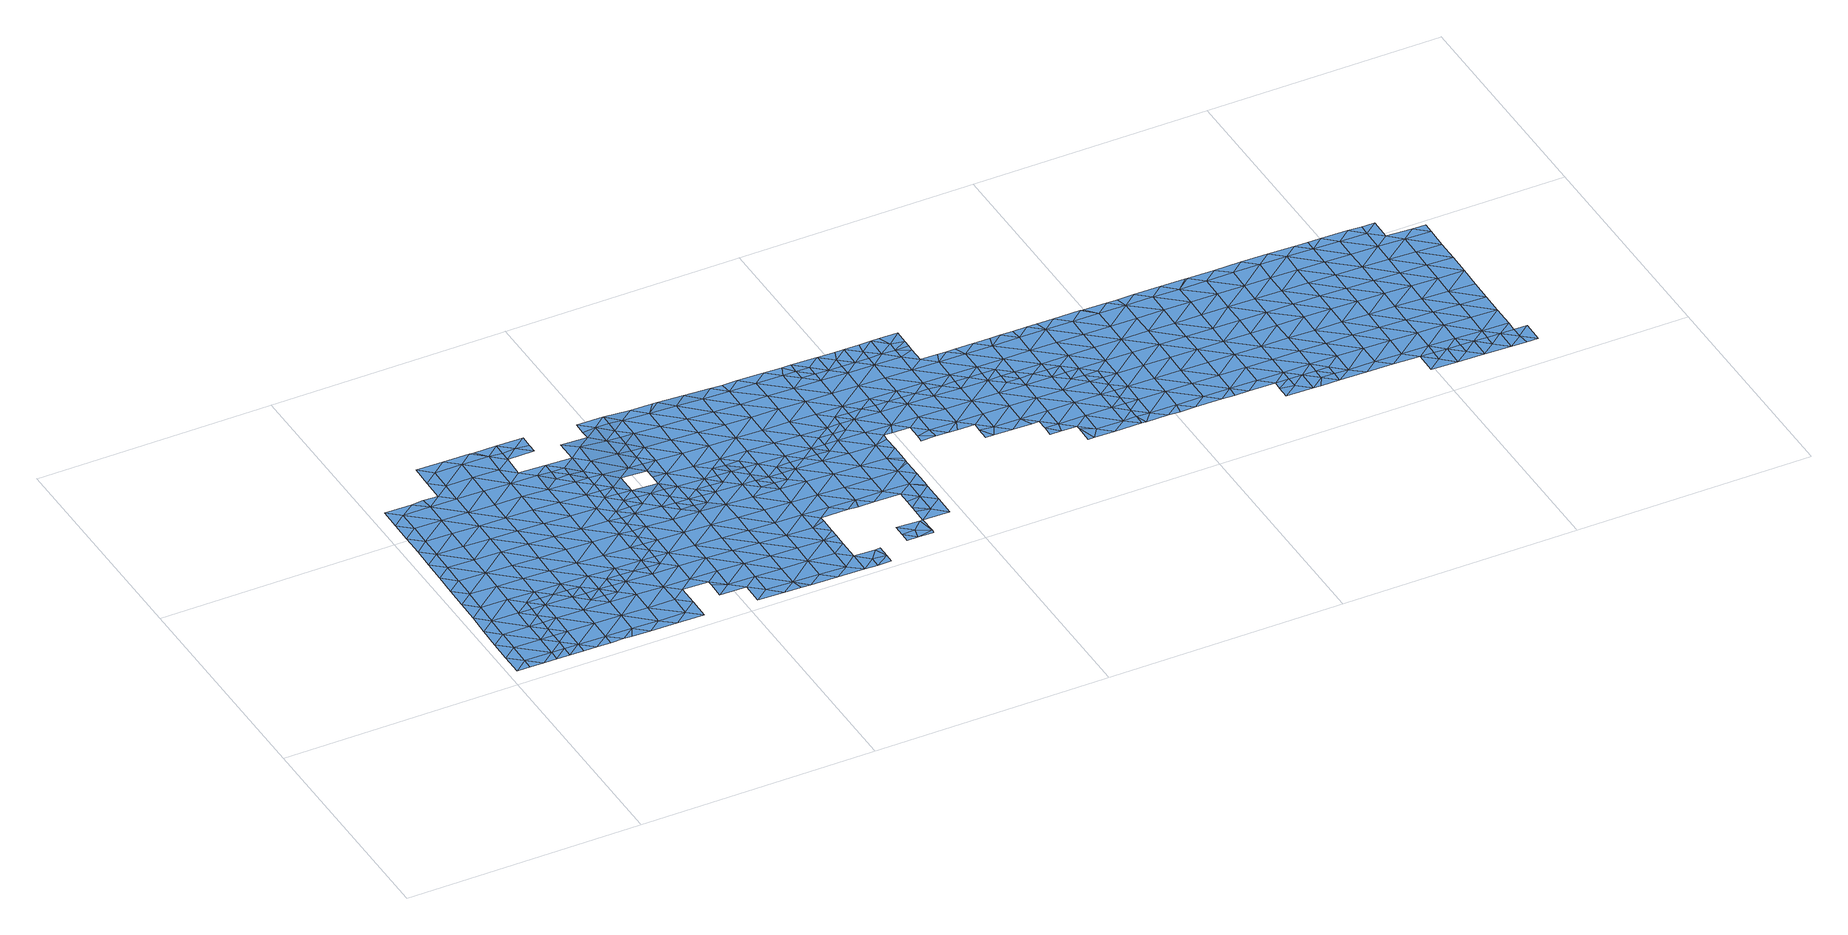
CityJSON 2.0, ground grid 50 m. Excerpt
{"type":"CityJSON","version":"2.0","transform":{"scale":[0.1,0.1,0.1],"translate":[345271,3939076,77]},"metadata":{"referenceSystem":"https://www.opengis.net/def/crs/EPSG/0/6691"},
"CityObjects":{
"waterbody1":{"type":"WaterBody","attributes":{"name":"5","class":"1140","function":"1","WaterBodyRiverFloodingRiskAttribute.description":"3","WaterBodyRiverFloodingRiskAttribute.rankOrg":"1","WaterBodyRiverFloodingRiskAttribute.adminType":"2","WaterBodyRiverFloodingRiskAttribute.scale":"L2"},"geometry":[{"type":"MultiSurface","lod":"1","boundaries":[[[0,1,2]],[[1,3,4]],[[4,2,1]],[[5,6,7]],[[5,3,1]],[[7,3,5]],[[0,8,1]],[[9,6,5]],[[10,6,9]],[[11,10,9]],[[1,12,5]],[[13,11,9]],[[14,11,13]],[[15,14,13]],[[16,12,1]],[[1,8,16]],[[17,15,13]],[[8,18,16]],[[9,5,12]],[[19,13,9]],[[18,20,16]],[[17,13,21]],[[9,12,19]],[[19,22,13]],[[20,23,16]],[[13,22,21]],[[16,24,12]],[[12,24,19]],[[23,20,25]],[[26,21,22]],[[19,27,22]],[[16,23,24]],[[28,26,22]],[[25,29,23]],[[30,28,22]],[[19,31,27]],[[22,27,30]],[[19,24,31]],[[29,32,23]],[[33,27,31]],[[24,23,32]],[[33,31,34]],[[29,35,32]],[[24,32,36]],[[31,24,37]],[[37,24,36]],[[31,37,34]],[[38,39,40]],[[38,34,39]],[[34,37,39]],[[36,32,41]],[[32,35,41]],[[42,40,39]],[[35,43,41]],[[36,41,44]],[[37,36,45]],[[46,42,39]],[[45,36,44]],[[39,37,45]],[[47,46,39]],[[43,48,41]],[[41,48,44]],[[47,39,45]],[[49,45,44]],[[44,48,49]],[[50,46,47]],[[51,45,49]],[[47,52,50]],[[51,53,45]],[[53,52,47]],[[47,45,53]],[[49,54,51]],[[53,55,52]],[[56,55,57]],[[56,52,55]],[[58,59,60]],[[54,61,51]],[[62,53,51]],[[55,63,57]],[[59,58,54]],[[64,63,65]],[[64,57,63]],[[61,62,51]],[[62,55,53]],[[58,61,54]],[[66,65,67]],[[58,60,68]],[[65,63,67]],[[69,66,67]],[[62,70,55]],[[71,72,73]],[[55,74,63]],[[73,69,71]],[[75,68,76]],[[69,67,71]],[[77,61,58]],[[63,74,67]],[[78,72,71]],[[79,77,58]],[[77,62,61]],[[58,68,79]],[[55,70,74]],[[76,80,75]],[[81,78,71]],[[68,75,79]],[[71,67,82]],[[62,83,70]],[[77,83,62]],[[67,74,82]],[[82,84,71]],[[85,79,75]],[[80,85,75]],[[83,86,70]],[[81,71,84]],[[70,87,74]],[[86,87,70]],[[88,85,80]],[[89,90,91]],[[92,84,82]],[[90,81,84]],[[89,81,90]],[[77,79,93]],[[94,83,77]],[[79,85,93]],[[93,94,77]],[[95,92,82]],[[82,74,95]],[[96,85,88]],[[97,86,83]],[[98,99,84]],[[84,99,90]],[[100,91,90]],[[84,92,98]],[[74,87,95]],[[94,97,83]],[[99,101,90]],[[101,100,90]],[[86,102,87]],[[103,85,96]],[[97,102,86]],[[104,92,95]],[[93,85,105]],[[87,106,95]],[[107,104,95]],[[108,103,96]],[[94,93,105]],[[85,103,105]],[[94,109,97]],[[110,87,102]],[[105,109,94]],[[95,106,107]],[[97,111,102]],[[87,110,106]],[[109,111,97]],[[108,112,103]],[[111,113,102]],[[114,115,116]],[[114,107,115]],[[105,103,112]],[[107,106,115]],[[110,102,113]],[[117,106,110]],[[118,116,115]],[[119,112,108]],[[120,121,105]],[[109,121,111]],[[122,115,106]],[[105,112,120]],[[109,105,121]],[[110,113,117]],[[123,113,111]],[[118,115,124]],[[121,125,111]],[[122,124,115]],[[106,117,126]],[[127,112,119]],[[122,106,126]],[[120,112,127]],[[128,121,120]],[[113,129,117]],[[127,128,120]],[[111,125,123]],[[122,130,124]],[[128,131,121]],[[132,125,121]],[[127,119,133]],[[134,124,130]],[[119,135,133]],[[126,136,122]],[[137,134,130]],[[126,117,129]],[[113,123,129]],[[133,138,127]],[[121,131,132]],[[139,123,125]],[[140,137,130]],[[136,141,122]],[[142,133,135]],[[143,130,122]],[[144,139,125]],[[141,143,122]],[[144,125,132]],[[126,145,136]],[[146,142,135]],[[145,126,129]],[[142,138,133]],[[147,140,130]],[[147,130,143]],[[148,136,145]],[[138,142,149]],[[140,147,150]],[[123,139,151]],[[129,123,152]],[[148,145,153]],[[123,151,152]],[[139,154,151]],[[145,129,155]],[[145,155,153]],[[129,152,155]],[[156,151,154]],[[157,153,158]],[[153,155,158]],[[159,157,158]],[[152,151,156]],[[156,160,152]],[[152,161,155]],[[162,159,158]],[[156,154,163]],[[161,158,155]],[[158,164,162]],[[156,163,165]],[[152,160,161]],[[166,160,156]],[[158,167,164]],[[166,156,165]],[[158,161,167]],[[160,168,161]],[[169,164,167]],[[168,160,166]],[[161,170,167]],[[165,171,166]],[[168,170,161]],[[172,169,167]],[[173,174,175]],[[170,176,167]],[[177,173,175]],[[167,176,172]],[[174,178,175]],[[179,180,171]],[[181,166,171]],[[166,182,168]],[[179,177,180]],[[177,175,180]],[[182,170,168]],[[181,171,180]],[[178,183,175]],[[184,172,185]],[[175,183,180]],[[182,166,181]],[[172,176,185]],[[186,184,187]],[[187,184,185]],[[182,188,170]],[[189,181,180]],[[180,183,189]],[[176,190,185]],[[176,170,190]],[[191,187,185]],[[192,181,189]],[[181,193,182]],[[170,188,190]],[[181,192,193]],[[190,194,185]],[[193,195,182]],[[182,196,188]],[[191,185,194]],[[182,195,196]],[[188,197,190]],[[198,188,196]],[[197,188,198]],[[199,200,201]],[[200,191,194]],[[199,191,200]],[[190,197,202]],[[194,190,203]],[[190,202,203]],[[204,201,200]],[[194,205,200]],[[200,206,204]],[[194,203,205]],[[207,205,203]],[[208,206,200]],[[205,208,200]],[[205,207,209]],[[210,206,208]],[[211,212,213]],[[214,208,205]],[[215,205,209]],[[209,212,216]],[[212,211,216]],[[210,208,217]],[[215,209,216]],[[218,216,211]],[[208,214,217]],[[205,215,214]],[[219,215,216]],[[220,217,214]],[[216,218,219]],[[215,221,214]],[[219,221,215]],[[218,222,219]],[[220,214,223]],[[214,224,223]],[[219,222,225]],[[214,221,224]],[[226,227,228]],[[229,221,219]],[[230,219,225]],[[231,223,224]],[[225,226,232]],[[226,228,232]],[[232,230,225]],[[221,229,224]],[[233,232,228]],[[224,234,231]],[[229,219,230]],[[229,235,224]],[[236,232,233]],[[234,224,235]],[[232,237,230]],[[236,237,232]],[[238,236,233]],[[239,234,235]],[[229,230,237]],[[235,240,239]],[[241,236,238]],[[242,240,235]],[[229,237,243]],[[235,229,242]],[[244,245,246]],[[229,243,242]],[[247,236,241]],[[236,248,237]],[[249,245,244]],[[241,245,249]],[[249,247,241]],[[237,248,243]],[[250,249,244]],[[251,240,242]],[[236,247,248]],[[242,243,252]],[[248,253,243]],[[254,255,256]],[[257,251,242]],[[258,257,242]],[[258,242,252]],[[254,259,255]],[[252,243,253]],[[249,260,247]],[[255,259,250]],[[261,260,249]],[[249,250,261]],[[247,260,248]],[[262,252,253]],[[254,263,259]],[[250,259,261]],[[248,264,253]],[[265,262,253]],[[263,266,259]],[[259,266,261]],[[267,265,253]],[[248,260,264]],[[261,268,260]],[[267,253,264]],[[269,266,263]],[[268,261,266]],[[268,270,260]],[[271,265,267]],[[264,260,270]],[[267,264,272]],[[267,273,271]],[[266,274,268]],[[275,266,269]],[[276,273,267]],[[267,272,276]],[[274,266,275]],[[272,264,277]],[[264,270,277]],[[274,278,268]],[[279,270,268]],[[278,279,268]],[[280,272,277]],[[279,281,270]],[[281,282,270]],[[270,282,277]],[[283,280,277]],[[283,277,282]],[[280,283,284]]]}]},
"waterbody2":{"type":"WaterBody","attributes":{"name":"5","class":"1140","function":"1","WaterBodyRiverFloodingRiskAttribute.description":"3","WaterBodyRiverFloodingRiskAttribute.rankOrg":"2","WaterBodyRiverFloodingRiskAttribute.adminType":"2","WaterBodyRiverFloodingRiskAttribute.scale":"L2"},"geometry":[{"type":"MultiSurface","lod":"1","boundaries":[[[285,286,287]],[[288,289,290]],[[291,286,285]],[[3,291,292]],[[293,294,292]],[[295,294,293]],[[296,297,298]],[[296,298,299]],[[300,301,298]],[[301,302,298]],[[303,304,305]],[[306,307,308]],[[306,308,309]],[[310,311,309]],[[312,313,314]],[[315,314,316]],[[317,318,319]],[[73,72,319]],[[72,320,321]],[[89,320,81]],[[78,81,320]],[[318,65,66]],[[64,65,322]],[[57,64,322]],[[322,65,318]],[[323,322,318]],[[324,322,323]],[[324,57,322]],[[56,57,324]],[[50,324,46]],[[325,34,38]],[[326,28,327]],[[30,27,325]],[[294,328,292]],[[2,4,328]],[[328,4,292]],[[4,3,292]],[[7,291,3]],[[329,286,11]],[[286,329,287]],[[329,330,287]],[[331,15,17]],[[330,332,333]],[[333,332,334]],[[335,336,334]],[[337,335,334]],[[334,338,337]],[[332,338,334]],[[339,338,332]],[[326,340,339]],[[26,28,326]],[[21,26,326]],[[17,21,331]],[[331,21,326]],[[331,326,339]],[[332,331,339]],[[331,332,330]],[[331,330,15]],[[15,330,329]],[[14,15,329]],[[14,329,11]],[[10,11,286]],[[10,286,6]],[[6,286,291]],[[7,6,291]],[[27,33,325]],[[33,34,325]],[[325,28,30]],[[28,325,327]],[[325,40,327]],[[38,40,325]],[[40,42,341]],[[324,341,46]],[[42,46,341]],[[50,52,324]],[[52,56,324]],[[66,69,318]],[[319,318,69]],[[319,69,73]],[[72,78,320]],[[89,91,320]],[[91,342,320]],[[342,321,320]],[[314,321,312]],[[315,321,314]],[[321,315,72]],[[343,344,345]],[[343,346,344]],[[347,346,343]],[[348,346,347]],[[348,349,346]],[[348,350,349]],[[351,350,348]],[[351,352,353]],[[353,352,354]],[[354,352,355]],[[356,355,352]],[[356,357,355]],[[356,307,357]],[[356,358,307]],[[356,359,358]],[[359,356,347]],[[360,359,347]],[[361,359,360]],[[362,359,361]],[[359,362,363]],[[364,363,362]],[[365,363,364]],[[365,366,363]],[[366,365,317]],[[317,365,367]],[[367,365,368]],[[369,367,368]],[[369,323,367]],[[369,341,323]],[[369,327,341]],[[327,369,340]],[[340,369,370]],[[340,370,371]],[[372,371,370]],[[372,338,371]],[[372,373,338]],[[373,372,362]],[[338,373,374]],[[374,373,375]],[[373,361,375]],[[374,375,376]],[[375,345,376]],[[374,376,377]],[[378,333,336]],[[378,287,333]],[[379,287,378]],[[379,285,287]],[[290,285,379]],[[289,285,290]],[[289,291,285]],[[291,289,292]],[[292,289,293]],[[293,289,288]],[[380,293,288]],[[293,380,295]],[[72,315,319]],[[319,315,317]],[[315,381,317]],[[315,316,381]],[[382,381,316]],[[382,366,381]],[[366,382,358]],[[308,358,382]],[[316,308,382]],[[309,308,316]],[[314,309,316]],[[310,309,314]],[[313,310,314]],[[383,310,313]],[[384,311,310]],[[385,303,305]],[[299,298,386]],[[302,386,298]],[[302,304,386]],[[302,306,304]],[[302,387,306]],[[302,301,387]],[[388,387,301]],[[383,384,310]],[[355,387,388]],[[389,388,301]],[[390,388,389]],[[390,354,388]],[[391,390,389]],[[392,389,301]],[[392,301,300]],[[387,357,306]],[[304,306,305]],[[309,305,306]],[[393,384,383]],[[311,305,309]],[[385,305,311]],[[297,300,298]],[[392,391,389]],[[375,343,345]],[[344,346,349]],[[360,347,343]],[[347,352,348]],[[352,351,348]],[[388,354,355]],[[356,352,347]],[[355,357,387]],[[357,307,306]],[[307,358,308]],[[359,363,358]],[[343,375,360]],[[375,361,360]],[[362,361,373]],[[372,364,362]],[[365,364,368]],[[366,358,363]],[[317,381,366]],[[318,317,367]],[[370,369,368]],[[323,318,367]],[[341,324,323]],[[40,341,327]],[[340,326,327]],[[340,371,339]],[[368,364,370]],[[372,370,364]],[[339,371,338]],[[337,338,374]],[[374,377,337]],[[377,335,337]],[[336,333,334]],[[287,330,333]]]}]},
"waterbody3":{"type":"WaterBody","attributes":{"name":"5","class":"1140","function":"1","WaterBodyRiverFloodingRiskAttribute.description":"3","WaterBodyRiverFloodingRiskAttribute.rankOrg":"1","WaterBodyRiverFloodingRiskAttribute.adminType":"2","WaterBodyRiverFloodingRiskAttribute.scale":"L2"},"geometry":[{"type":"MultiSurface","lod":"1","boundaries":[[[394,395,396]],[[296,396,395]],[[299,396,296]],[[394,396,397]],[[397,396,386]],[[396,299,386]]]}]},
"waterbody4":{"type":"WaterBody","attributes":{"name":"5","class":"1140","function":"1","WaterBodyRiverFloodingRiskAttribute.description":"3","WaterBodyRiverFloodingRiskAttribute.rankOrg":"1","WaterBodyRiverFloodingRiskAttribute.adminType":"2","WaterBodyRiverFloodingRiskAttribute.scale":"L2"},"geometry":[{"type":"MultiSurface","lod":"1","boundaries":[[[398,399,400]],[[399,401,400]],[[402,403,404]],[[303,385,405]],[[406,407,408]],[[384,385,311]],[[407,409,408]],[[405,385,384]],[[410,408,409]],[[383,313,411]],[[410,412,408]],[[413,412,414]],[[415,413,414]],[[303,405,415]],[[415,405,393]],[[416,415,393]],[[416,393,411]],[[411,393,383]],[[417,418,419]],[[417,419,402]],[[402,419,416]],[[416,419,413]],[[419,400,413]],[[419,398,400]],[[418,398,419]],[[420,417,402]],[[402,416,411]],[[416,413,415]],[[413,400,412]],[[400,401,408]],[[408,401,406]],[[412,400,408]],[[384,393,405]],[[342,91,421]],[[420,402,404]],[[91,403,421]],[[321,342,421]],[[312,321,421]],[[421,313,312]],[[411,313,421]],[[403,411,421]],[[403,402,411]]]}]},
"waterbody5":{"type":"WaterBody","attributes":{"name":"5","class":"1140","function":"1","WaterBodyRiverFloodingRiskAttribute.description":"3","WaterBodyRiverFloodingRiskAttribute.rankOrg":"2","WaterBodyRiverFloodingRiskAttribute.adminType":"2","WaterBodyRiverFloodingRiskAttribute.scale":"L2"},"geometry":[{"type":"MultiSurface","lod":"1","boundaries":[[[104,98,92]],[[98,422,99]],[[98,104,422]],[[99,423,101]],[[422,423,99]],[[423,100,101]],[[104,107,422]],[[100,424,425]],[[424,404,425]],[[114,116,422]],[[422,116,423]],[[100,423,424]],[[422,107,114]],[[424,426,404]],[[426,417,420]],[[420,404,426]],[[116,427,423]],[[426,428,417]],[[418,428,398]],[[418,417,428]],[[424,423,427]],[[429,426,424]],[[428,430,398]],[[399,430,401]],[[399,398,430]],[[116,118,427]],[[431,429,424]],[[429,428,426]],[[432,406,401]],[[431,424,427]],[[406,432,407]],[[118,124,427]],[[401,430,432]],[[428,433,430]],[[137,431,427]],[[134,137,427]],[[427,124,134]],[[434,407,432]],[[433,428,429]],[[430,435,432]],[[436,429,431]],[[435,430,433]],[[437,431,137]],[[437,436,431]],[[436,433,429]],[[432,438,434]],[[438,432,435]],[[437,137,140]],[[439,435,433]],[[148,141,136]],[[140,150,437]],[[440,438,435]],[[441,143,141]],[[439,433,436]],[[434,438,442]],[[141,148,441]],[[440,435,439]],[[437,443,436]],[[444,143,441]],[[147,143,444]],[[442,438,445]],[[150,147,444]],[[148,153,441]],[[446,443,437]],[[443,439,436]],[[437,150,446]],[[445,438,447]],[[438,440,447]],[[157,159,441]],[[150,444,446]],[[441,153,157]],[[448,440,439]],[[444,441,159]],[[443,448,439]],[[449,446,444]],[[450,447,440]],[[451,445,447]],[[452,443,446]],[[444,159,449]],[[440,448,450]],[[449,159,162]],[[452,446,449]],[[452,453,443]],[[451,447,454]],[[443,455,448]],[[447,450,454]],[[162,164,449]],[[453,455,443]],[[448,455,450]],[[164,456,449]],[[457,451,454]],[[450,458,454]],[[455,458,450]],[[452,449,456]],[[452,459,453]],[[456,459,452]],[[164,169,456]],[[454,460,457]],[[459,461,453]],[[453,462,455]],[[454,458,460]],[[169,172,456]],[[460,463,457]],[[455,462,458]],[[184,186,456]],[[184,456,172]],[[459,456,186]],[[453,461,462]],[[458,464,460]],[[463,460,465]],[[459,466,461]],[[458,462,464]],[[459,186,466]],[[465,460,467]],[[460,464,467]],[[466,186,187]],[[462,468,464]],[[461,466,469]],[[462,461,468]],[[187,199,466]],[[470,465,467]],[[461,469,468]],[[201,469,466]],[[199,187,191]],[[199,201,466]],[[467,464,471]],[[464,468,471]],[[467,472,470]],[[472,467,471]],[[473,469,201]],[[468,469,473]],[[201,204,473]],[[471,468,474]],[[470,472,475]],[[474,468,473]],[[472,471,476]],[[477,475,472]],[[204,206,473]],[[472,476,477]],[[478,471,474]],[[476,471,478]],[[475,477,479]],[[206,480,473]],[[473,481,474]],[[482,476,478]],[[210,480,206]],[[483,482,478]],[[473,480,481]],[[478,474,484]],[[210,217,480]],[[484,474,481]],[[483,478,484]],[[480,485,481]],[[486,483,484]],[[480,217,485]],[[485,487,481]],[[217,220,485]],[[486,484,488]],[[489,488,484]],[[484,481,489]],[[220,223,485]],[[489,481,487]],[[490,488,489]],[[487,485,491]],[[492,489,487]],[[485,223,491]],[[489,493,490]],[[223,231,491]],[[492,487,491]],[[231,234,491]],[[489,494,493]],[[494,489,492]],[[234,495,491]],[[491,495,492]],[[496,493,494]],[[492,497,494]],[[494,498,496]],[[495,234,239]],[[492,499,497]],[[498,494,497]],[[492,495,499]],[[500,496,498]],[[239,240,495]],[[497,499,501]],[[240,502,495]],[[495,502,499]],[[501,499,503]],[[251,502,240]],[[503,499,504]],[[499,502,504]],[[251,257,502]],[[505,503,504]],[[502,506,504]],[[258,252,262]],[[507,257,258]],[[508,505,504]],[[506,502,257]],[[258,262,507]],[[506,257,507]],[[262,265,507]],[[504,509,508]],[[509,504,506]],[[510,507,265]],[[508,509,511]],[[506,507,510]],[[512,509,506]],[[271,510,265]],[[512,506,510]],[[511,509,513]],[[271,273,510]],[[509,514,513]],[[515,275,269]],[[509,512,514]],[[516,512,510]],[[275,517,274]],[[276,518,273]],[[519,513,514]],[[276,272,518]],[[275,515,517]],[[272,280,518]],[[520,517,515]],[[517,521,274]],[[510,273,516]],[[521,279,278]],[[522,514,512]],[[278,274,521]],[[273,518,516]],[[280,284,518]],[[523,522,512]],[[521,524,279]],[[519,514,525]],[[523,512,516]],[[281,524,282]],[[281,279,524]],[[526,516,518]],[[527,521,517]],[[514,522,525]],[[528,282,524]],[[283,282,528]],[[284,283,528]],[[527,524,521]],[[517,520,529]],[[530,523,516]],[[518,284,526]],[[531,529,520]],[[532,525,522]],[[526,530,516]],[[527,517,529]],[[284,528,526]],[[523,533,522]],[[527,534,524]],[[530,533,523]],[[529,531,535]],[[532,522,536]],[[528,524,537]],[[533,538,522]],[[539,527,529]],[[535,539,529]],[[522,538,536]],[[524,534,537]],[[526,528,540]],[[526,541,530]],[[542,534,527]],[[528,537,540]],[[530,541,533]],[[539,542,527]],[[543,539,535]],[[526,540,541]],[[533,544,538]],[[542,545,534]],[[541,544,533]],[[536,538,546]],[[547,540,537]],[[537,534,548]],[[544,549,538]],[[548,534,545]],[[546,538,549]],[[542,539,550]],[[551,545,542]],[[539,543,550]],[[547,537,548]],[[546,549,552]],[[541,540,547]],[[547,553,541]],[[541,554,544]],[[543,555,550]],[[551,542,550]],[[556,552,549]],[[544,557,549]],[[555,558,550]],[[559,560,545]],[[554,557,544]],[[541,553,554]],[[545,551,559]],[[548,545,560]],[[547,548,560]],[[549,557,556]],[[547,561,553]],[[550,562,551]],[[560,561,547]],[[550,558,563]],[[551,564,559]],[[556,557,565]],[[553,566,554]],[[567,563,558]],[[564,560,559]],[[550,563,562]],[[554,566,557]],[[553,561,568]],[[569,561,560]],[[551,562,564]],[[565,557,570]],[[553,568,566]],[[566,571,557]],[[563,572,562]],[[557,571,570]],[[560,564,569]],[[563,567,572]],[[568,561,573]],[[562,574,564]],[[573,561,569]],[[573,575,568]],[[568,576,566]],[[571,577,570]],[[567,578,572]],[[579,569,564]],[[566,576,571]],[[562,572,574]],[[578,580,572]],[[568,575,576]],[[564,574,579]],[[572,581,574]],[[571,582,577]],[[583,569,579]],[[581,572,580]],[[573,569,584]],[[573,585,575]],[[571,576,582]],[[584,569,583]],[[574,586,579]],[[582,587,577]],[[580,588,581]],[[573,584,585]],[[576,589,582]],[[574,581,586]],[[586,590,579]],[[579,591,583]],[[576,575,589]],[[588,592,581]],[[589,575,585]],[[593,584,583]],[[587,582,594]],[[591,579,590]],[[593,585,584]],[[582,595,594]],[[596,581,592]],[[597,598,599]],[[582,589,595]],[[600,599,598]],[[592,597,599]],[[586,581,596]],[[583,591,593]],[[601,589,585]],[[596,602,586]],[[596,592,599]],[[590,586,602]],[[603,594,595]],[[604,585,593]],[[602,605,590]],[[590,606,591]],[[595,589,601]],[[591,606,593]],[[585,604,601]],[[599,607,596]],[[608,603,595]],[[599,600,609]],[[590,605,606]],[[595,601,608]],[[602,596,607]],[[604,593,610]],[[599,609,607]],[[602,611,605]],[[600,612,609]],[[593,606,610]],[[608,613,603]],[[614,606,605]],[[615,604,610]],[[602,607,611]],[[611,616,605]],[[601,604,617]],[[601,618,608]],[[617,604,615]],[[619,620,609]],[[620,611,607]],[[609,612,619]],[[614,605,616]],[[610,606,614]],[[621,615,610]],[[608,618,613]],[[607,609,620]],[[601,617,618]],[[614,621,610]],[[622,619,612]],[[611,623,616]],[[624,617,615]],[[625,613,618]],[[626,615,621]],[[611,620,623]],[[616,627,614]],[[627,621,614]],[[624,615,626]],[[628,619,622]],[[616,623,629]],[[630,625,618]],[[618,617,630]],[[630,617,624]],[[620,631,623]],[[616,629,627]],[[620,619,631]],[[627,632,621]],[[622,633,628]],[[626,621,632]],[[619,628,631]],[[631,634,623]],[[632,635,626]],[[633,636,628]],[[629,623,634]],[[624,626,635]],[[625,630,637]],[[638,631,628]],[[630,624,639]],[[639,624,635]],[[629,634,640]],[[627,629,641]],[[628,636,642]],[[632,627,641]],[[643,635,632]],[[631,638,634]],[[629,640,641]],[[644,630,639]],[[637,630,644]],[[642,636,645]],[[638,628,642]],[[646,639,635]],[[634,647,640]],[[643,632,641]],[[638,647,634]],[[648,637,644]],[[645,649,642]],[[650,644,639]],[[651,641,640]],[[646,635,643]],[[647,652,640]],[[648,644,653]],[[650,639,646]],[[650,654,644]],[[638,642,655]],[[642,649,655]],[[643,641,651]],[[656,646,643]],[[657,655,649]],[[640,652,651]],[[653,644,654]],[[647,638,658]],[[647,659,652]],[[660,650,646]],[[638,655,658]],[[643,651,656]],[[656,661,646]],[[657,662,655]],[[661,660,646]],[[660,654,650]],[[647,658,659]],[[659,663,652]],[[652,664,651]],[[653,654,665]],[[663,664,652]],[[655,666,658]],[[667,665,654]],[[660,667,654]],[[655,662,668]],[[656,651,664]],[[658,666,659]],[[656,669,661]],[[662,670,668]],[[671,663,659]],[[655,668,666]],[[656,664,669]],[[669,672,661]],[[661,673,660]],[[674,665,667]],[[675,667,660]],[[672,673,661]],[[671,659,666]],[[673,675,660]],[[676,674,667]],[[677,663,671]],[[664,678,669]],[[676,667,675]],[[664,663,678]],[[678,663,677]],[[679,672,669]],[[680,675,673]],[[679,669,678]],[[672,681,673]],[[682,680,673]],[[672,679,681]],[[681,682,673]],[[683,680,682]]]}]},
"waterbody6":{"type":"WaterBody","attributes":{"name":"5","class":"1140","function":"1","WaterBodyRiverFloodingRiskAttribute.description":"3","WaterBodyRiverFloodingRiskAttribute.rankOrg":"1","WaterBodyRiverFloodingRiskAttribute.adminType":"2","WaterBodyRiverFloodingRiskAttribute.scale":"L2"},"geometry":[{"type":"MultiSurface","lod":"1","boundaries":[[[684,685,686]],[[687,688,174]],[[689,688,687]],[[686,688,689]],[[688,686,690]],[[689,684,686]],[[691,684,689]],[[689,687,691]]]}]},
"waterbody7":{"type":"WaterBody","attributes":{"name":"5","class":"1140","function":"1","WaterBodyRiverFloodingRiskAttribute.description":"3","WaterBodyRiverFloodingRiskAttribute.rankOrg":"3","WaterBodyRiverFloodingRiskAttribute.adminType":"2","WaterBodyRiverFloodingRiskAttribute.scale":"L2"},"geometry":[{"type":"MultiSurface","lod":"1","boundaries":[[[493,496,692]],[[482,483,693]],[[692,694,695]],[[696,694,692]],[[479,477,693]],[[697,488,698]],[[490,698,488]],[[490,493,698]],[[500,696,496]],[[693,477,482]],[[692,699,493]],[[493,699,698]],[[700,698,699]],[[700,697,698]],[[477,476,482]],[[496,696,692]],[[695,699,692]],[[701,693,483]],[[479,693,701]],[[702,701,703]],[[703,697,702]],[[488,697,703]],[[703,483,486]],[[486,488,703]],[[703,701,483]]]}]},
"waterbody8":{"type":"WaterBody","attributes":{"name":"5","class":"1140","function":"1","WaterBodyRiverFloodingRiskAttribute.description":"3","WaterBodyRiverFloodingRiskAttribute.rankOrg":"1","WaterBodyRiverFloodingRiskAttribute.adminType":"2","WaterBodyRiverFloodingRiskAttribute.scale":"L2"},"geometry":[{"type":"MultiSurface","lod":"1","boundaries":[[[578,704,705]],[[706,705,704]],[[707,705,706]],[[580,705,707]],[[707,708,580]],[[708,707,709]],[[704,578,567]],[[597,708,598]],[[592,588,597]],[[588,708,597]],[[580,578,705]],[[588,580,708]],[[598,708,709]]]}]},
"waterbody9":{"type":"WaterBody","attributes":{"name":"5","class":"1140","function":"1","WaterBodyRiverFloodingRiskAttribute.description":"3","WaterBodyRiverFloodingRiskAttribute.rankOrg":"1","WaterBodyRiverFloodingRiskAttribute.adminType":"2","WaterBodyRiverFloodingRiskAttribute.scale":"L2"},"geometry":[{"type":"MultiSurface","lod":"1","boundaries":[[[645,636,710]],[[711,712,713]],[[636,714,715]],[[633,714,636]],[[645,710,649]],[[649,710,716]],[[662,717,718]],[[714,719,715]],[[714,622,719]],[[633,622,714]],[[657,717,662]],[[636,715,710]],[[715,716,710]],[[717,716,718]],[[717,649,716]],[[657,649,717]],[[670,662,712]],[[718,712,662]],[[712,718,720]],[[670,712,711]],[[713,712,720]]]}]}
},
"vertices":[
[149,14,29],[149,37,29],[121,15,29],[122,61,29],[121,38,29],[150,83,29],[122,107,29],[122,84,29],[177,14,29],[151,130,29],[123,130,29],[123,153,30],[207,82,29],[152,176,30],[124,176,30],[124,199,30],[206,36,29],[152,199,30],[206,13,29],[208,129,29],[234,13,29],[181,198,30],[209,175,29],[263,35,29],[264,81,29],[250,12,29],[209,198,29],[236,151,29],[237,197,29],[291,12,28],[237,174,29],[264,128,29],[319,34,28],[265,151,29],[293,150,28],[347,11,28],[320,80,28],[321,127,28],[293,173,28],[322,173,28],[294,196,28],[376,33,28],[322,196,28],[404,10,28],[377,79,28],[378,126,27],[351,195,28],[378,172,27],[405,56,28],[406,102,27],[379,195,27],[434,125,27],[407,194,27],[435,171,27],[462,101,26],[436,217,27],[408,218,27],[408,241,27],[490,77,26],[462,90,26],[461,55,26],[491,124,26],[492,170,26],[437,263,27],[408,264,27],[409,287,27],[409,310,27],[437,310,27],[518,54,25],[410,333,27],[492,216,26],[438,356,27],[410,379,27],[410,356,27],[493,262,25],[546,30,25],[517,8,25],[548,123,25],[439,379,27],[547,76,25],[574,7,24],[467,378,26],[494,309,25],[548,169,25],[495,355,25],[603,29,24],[549,215,24],[550,261,24],[609,6,24],[467,401,26],[496,401,25],[468,425,26],[523,331,24],[603,76,24],[604,122,24],[551,308,24],[630,6,23],[605,168,24],[523,354,24],[524,377,24],[524,424,23],[524,401,24],[606,214,23],[659,28,23],[551,331,23],[660,75,23],[607,307,22],[579,330,22],[687,5,23],[661,121,23],[607,260,22],[662,167,22],[716,27,22],[662,213,22],[580,353,22],[608,353,21],[580,376,22],[663,259,21],[609,376,21],[744,4,22],[717,74,22],[717,120,22],[665,352,20],[719,212,21],[637,375,20],[718,166,21],[664,306,21],[745,50,22],[745,96,22],[720,258,20],[666,398,20],[746,123,22],[746,142,22],[772,26,22],[637,399,20],[771,3,22],[693,328,20],[638,422,20],[790,49,22],[747,189,20],[666,421,19],[693,351,20],[801,23,22],[694,374,19],[747,176,21],[721,305,20],[800,3,22],[694,398,19],[721,328,19],[801,49,22],[694,421,19],[776,211,20],[776,257,19],[749,327,19],[804,188,20],[777,304,19],[832,210,19],[750,350,19],[778,350,18],[750,373,18],[833,256,18],[834,303,18],[778,373,18],[826,187,19],[807,372,18],[860,187,19],[889,209,19],[835,349,18],[890,255,18],[835,372,18],[891,302,18],[917,186,19],[863,372,17],[916,123,20],[915,93,20],[944,116,20],[891,348,17],[916,139,19],[972,92,20],[916,159,19],[945,162,19],[946,208,18],[946,254,18],[973,138,20],[864,395,17],[892,394,17],[864,418,17],[893,417,17],[947,301,17],[973,185,19],[948,347,16],[921,417,16],[974,189,19],[974,231,18],[949,393,16],[975,270,17],[975,277,17],[976,323,17],[975,285,17],[921,440,16],[950,439,16],[922,463,16],[976,355,16],[977,370,16],[950,462,16],[1005,392,15],[978,462,16],[994,369,16],[1006,438,15],[1033,369,15],[1007,461,15],[1063,322,15],[1033,339,15],[1032,322,15],[1063,437,15],[1062,391,15],[1061,345,15],[1035,461,15],[1089,321,15],[1118,344,15],[1063,461,15],[1119,390,15],[1108,321,15],[1092,460,15],[1119,436,15],[1146,320,15],[1145,301,15],[1145,274,15],[1162,274,15],[1175,389,15],[1174,343,15],[1120,460,15],[1174,297,15],[1202,273,15],[1148,459,14],[1176,435,14],[1230,296,15],[1231,342,15],[1242,272,15],[1176,459,14],[1205,458,14],[1258,272,15],[1233,434,14],[1232,388,15],[1281,226,15],[1258,248,15],[1257,226,15],[1287,295,15],[1288,341,15],[1286,249,15],[1314,225,15],[1233,458,14],[1261,411,14],[1289,387,15],[1326,179,15],[1314,217,15],[1313,179,15],[1261,457,14],[1261,434,14],[1342,201,15],[1344,294,15],[1343,248,15],[1289,410,15],[1370,178,15],[1344,340,15],[1317,410,15],[1399,200,15],[1345,386,15],[1399,247,15],[1427,177,15],[1400,293,15],[1346,409,15],[1373,363,15],[1374,409,15],[1427,223,15],[1427,200,15],[1373,386,15],[1401,339,15],[1428,246,15],[1428,269,15],[1401,362,15],[1429,292,15],[1429,315,15],[1429,339,15],[1430,362,15],
[38,132,29],[94,131,29],[39,178,30],[8,63,29],[37,85,29],[9,109,29],[94,84,29],[93,38,29],[36,39,29],[64,16,29],[36,16,29],[302,659,34],[255,659,34],[273,636,34],[301,633,34],[245,660,34],[217,637,34],[272,590,33],[357,565,31],[300,566,32],[328,543,32],[272,544,32],[214,498,32],[271,497,32],[327,496,30],[384,495,29],[356,519,30],[412,449,28],[412,472,28],[383,449,29],[382,403,28],[327,450,30],[325,358,29],[381,311,28],[382,357,28],[439,402,27],[411,426,28],[380,264,28],[323,265,28],[379,218,28],[265,174,29],[209,221,30],[266,220,29],[92,15,29],[95,177,30],[96,223,31],[153,222,30],[97,269,31],[39,224,31],[40,270,32],[12,294,32],[12,248,32],[41,316,32],[98,315,32],[153,268,31],[210,267,30],[323,219,28],[439,425,27],[43,455,33],[16,479,33],[15,432,33],[44,501,33],[101,500,33],[45,548,33],[16,525,33],[17,571,33],[74,570,33],[102,547,33],[99,570,34],[130,569,34],[158,546,33],[158,499,33],[215,545,33],[213,452,32],[157,453,32],[100,454,33],[99,408,33],[156,407,32],[213,406,31],[212,360,31],[268,359,30],[269,405,30],[324,312,29],[268,312,30],[267,266,29],[211,313,30],[154,314,31],[155,361,32],[98,362,32],[42,363,33],[43,409,33],[14,386,33],[13,340,33],[11,201,31],[10,155,30],[8,16,29],[326,404,29],[270,451,31],[412,495,28],[384,519,30],[357,542,31],[301,612,34],[216,591,34],[159,592,34],[160,638,34],[131,615,34],[132,662,34],[189,661,34],[413,518,28],
[358,632,34],[359,658,34],[330,635,34],[358,611,34],
[527,562,24],[527,585,25],[499,586,26],[528,608,25],[497,493,24],[469,471,25],[525,470,22],[385,542,30],[528,632,26],[528,655,26],[500,632,27],[472,656,27],[471,629,27],[441,494,27],[471,609,28],[442,587,30],[414,610,30],[414,564,29],[441,541,28],[526,516,23],[526,539,23],[498,540,25],[526,493,23],[440,448,27],
[552,354,23],[552,400,23],[553,446,22],[525,448,23],[554,492,22],[609,399,21],[555,539,22],[611,491,20],[556,585,24],[610,445,20],[556,631,24],[611,538,21],[585,654,23],[612,584,22],[667,490,19],[666,444,19],[613,630,22],[668,537,19],[669,583,20],[721,351,19],[632,653,22],[724,490,18],[722,397,19],[642,653,22],[723,443,18],[670,629,20],[725,536,18],[779,396,18],[725,582,18],[698,652,20],[780,442,18],[780,489,17],[726,628,18],[781,535,17],[835,395,17],[755,651,18],[782,581,17],[836,441,17],[783,627,17],[837,488,17],[838,534,17],[780,650,17],[839,580,17],[812,650,17],[893,440,16],[839,626,17],[895,533,16],[894,487,16],[868,649,16],[895,579,16],[896,625,16],[950,486,16],[951,532,16],[906,648,16],[924,602,16],[924,625,16],[952,578,16],[925,648,16],[1007,485,15],[1008,531,15],[952,601,16],[981,601,15],[1009,577,15],[1064,484,15],[1009,600,15],[1064,530,15],[1037,600,15],[1065,576,15],[1066,599,15],[1120,483,15],[1121,529,15],[1094,599,15],[1122,575,15],[1177,482,14],[1122,598,15],[1150,551,15],[1150,584,15],[1178,528,14],[1151,598,15],[1187,551,14],[1234,481,14],[1206,550,14],[1234,527,14],[1225,550,14],[1290,480,14],[1289,433,15],[1263,549,14],[1291,526,14],[1346,432,15],[1298,549,14],[1347,479,15],[1320,549,15],[1348,525,15],[1436,177,15],[1403,431,15],[1455,199,15],[1402,385,15],[1346,548,15],[1483,176,15],[1456,246,15],[1404,524,15],[1403,478,15],[1457,292,15],[1376,548,15],[1458,384,15],[1513,245,15],[1458,338,15],[1512,198,15],[1459,431,15],[1508,175,15],[1397,547,15],[1460,477,15],[1513,291,15],[1540,175,15],[1433,547,15],[1514,337,15],[1461,523,15],[1569,197,15],[1515,383,15],[1516,430,15],[1569,244,15],[1596,174,15],[1517,476,15],[1570,290,15],[1490,546,15],[1572,382,15],[1571,336,15],[1517,522,15],[1625,196,15],[1626,243,15],[1496,545,15],[1573,429,15],[1573,475,15],[1623,173,15],[1546,545,15],[1574,521,15],[1653,173,15],[1627,289,15],[1628,335,15],[1628,381,15],[1683,242,15],[1682,196,15],[1683,288,15],[1568,544,15],[1630,474,15],[1710,172,15],[1629,428,15],[1684,334,15],[1603,544,15],[1631,520,15],[1738,195,15],[1685,380,15],[1739,241,15],[1686,427,15],[1687,473,15],[1659,543,15],[1738,171,15],[1740,287,15],[1766,171,15],[1795,194,15],[1687,519,15],[1741,333,15],[1742,379,15],[1742,426,15],[1796,240,15],[1712,542,15],[1795,170,15],[1743,472,15],[1797,286,15],[1797,332,15],[1823,170,15],[1798,378,15],[1716,542,15],[1744,518,15],[1852,193,15],[1823,147,15],[1822,124,15],[1851,146,14],[1879,123,14],[1800,471,15],[1852,239,15],[1773,541,15],[1799,425,15],[1853,285,15],[1854,331,15],[1908,192,14],[1801,517,16],[1908,145,14],[1855,377,15],[1909,238,15],[1935,122,14],[1829,540,16],[1911,330,15],[1856,424,15],[1910,284,15],[1856,470,15],[1857,516,16],[1964,144,13],[1965,191,14],[1912,376,15],[1992,121,13],[1966,237,14],[1913,469,15],[1886,539,16],[1912,423,15],[1967,329,14],[2021,143,13],[1967,283,14],[1914,515,16],[2022,190,13],[1968,375,14],[2020,120,13],[2022,236,13],[1969,422,15],[2049,120,12],[1943,538,15],[2078,189,12],[1970,468,15],[2023,282,14],[2024,328,14],[2077,142,12],[2025,374,14],[1971,514,15],[2077,119,12],[2026,421,14],[2079,235,12],[1971,537,15],[2105,119,12],[2026,467,14],[2081,327,13],[2080,281,12],[1999,537,15],[2027,513,14],[2134,141,11],[2081,373,13],[2134,118,11],[2135,188,11],[2136,234,11],[2083,466,13],[2082,420,13],[2162,118,10],[2136,280,11],[2137,326,12],[2056,536,14],[2191,187,10],[2084,512,13],[2191,140,10],[2138,373,12],[2190,117,10],[2192,233,10],[2139,419,12],[2140,465,12],[2085,535,13],[2112,489,13],[2113,535,13],[2193,279,10],[2194,325,11],[2195,372,11],[2168,488,11],[2195,418,11],[2196,464,11],[2197,487,11],
[858,69,21],[858,48,21],[881,48,21],[909,93,20],[915,56,21],[887,71,21],[914,47,21],[859,94,21],
[1123,621,15],[953,624,16],[1151,644,15],[1112,645,15],[1151,614,15],[1038,646,15],[1066,622,15],[1095,645,15],[1070,645,15],[981,647,15],[1018,646,15],[1009,623,15],
[1709,153,15],[1738,148,15],[1709,126,15],[1766,125,15],[1794,147,15],[1781,124,15],
[2077,96,12],[2219,117,10],[2190,94,10],[2218,71,10],[2020,97,13],[2048,74,12],[2105,73,11],[2133,95,11],[2161,72,10],[1991,75,13],[2193,71,10]
]}
